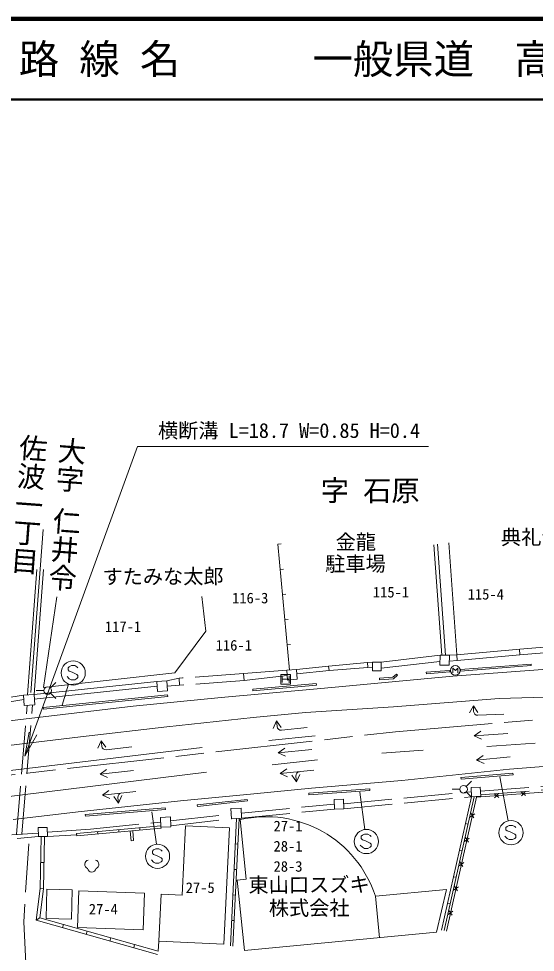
# Model space of a CAD drawing. Units: millimetres, scale not verified. Extents: x 40000 to 680000, y 20000 to 380000.
# Drawn here: x 180363 to 244328, y 264374 to 380000 of the extents above; entities that cross this region are included whole.
import ezdxf
from ezdxf.enums import TextEntityAlignment as Align

# ---------------------------------------------------------------- set-up
doc = ezdxf.new("R2010")
doc.units = ezdxf.units.MM
doc.header["$LTSCALE"] = 1000
doc.linetypes.add('CHAIN', pattern=[18.5, 12, -1.5, 3.5, -1.5])
doc.linetypes.add('DASHED', pattern=[7.5, 6, -1.5])
for name, color, linetype, lineweight in [('M-BGD', 7, 'Continuous', 13), ('M-BGD-EXST', 7, 'Continuous', 13), ('M-BMK', 2, 'CHAIN', 13), ('M-STR-HTXT', 7, 'Continuous', 13), ('M-STR-STRC', 7, 'Continuous', 13), ('M-TTL', 2, 'Continuous', 140), ('M-TTL-LINE', 7, 'Continuous', 50)]:
    doc.layers.add(name, color=color, linetype=linetype, lineweight=lineweight)
doc.layers.add('M-BMK-HTXT', color=7, linetype='Continuous')
doc.layers.add('M-TTL-TXT', color=7, linetype='Continuous')
doc.styles.add('@ＭＳ ゴシック', font='')
doc.styles.add('ＭＳ ゴシック', font='')
doc.styles.get('@ＭＳ ゴシック').set_extended_font_data('@MS Gothic')
doc.styles.get('ＭＳ ゴシック').set_extended_font_data('MS Gothic')

# ---------------------------------------------------------------- blocks, each defined once
blk = doc.blocks.new('open_arrow')
at = {"color": 0, "linetype": 'Continuous', "lineweight": -2}
blk.add_lwpolyline([(7.5, 1.25), (0, 0), (7.5, -1.25)], dxfattribs=at)

msp = doc.modelspace()

# ---------------------------------------------------------------- linework, layer by layer
at = {"layer": 'M-BGD'}
for p, q in [((183402, 316734), (181879, 296561)), ((212462, 314906), (212860, 314943)), ((212462, 314906), (213908, 299333)), ((231754, 314843), (232734, 301168)), ((232212, 314935), (233199, 301163)), ((233609, 315072), (234601, 301237)), ((181451, 296269), (182614, 311773)), ((182262, 296321), (183422, 311797)), ((212751, 311791), (213150, 311828)), ((185083, 308381), (183430, 297162)), ((203532, 304129), (203033, 308457)), ((213041, 308677), (213439, 308714)), ((213330, 305562), (213728, 305599)), ((199698, 298992), (203532, 304129)), ((213619, 302448), (214018, 302485)), ((234601, 301237), (242397, 301924)), ((242366, 301921), (242428, 301217)), ((225248, 300324), (232527, 301170)), ((232527, 301170), (232514, 299933)), ((232527, 301170), (233529, 301159)), ((232527, 301170), (233695, 301158)), ((233682, 299920), (233695, 301158)), ((233695, 301158), (234601, 301237)), ((234601, 301237), (234651, 300533)), ((234651, 300533), (242428, 301217)), ((214762, 299399), (218709, 299807)), ((218709, 299807), (218791, 299276)), ((224180, 300324), (223545, 300264)), ((223545, 300264), (223585, 299640)), ((223585, 299640), (224180, 299685)), ((224180, 300324), (225248, 300324)), ((224180, 300324), (224180, 299255)), ((225248, 299563), (232519, 300408)), ((225248, 299255), (225248, 300324)), ((233682, 299920), (232514, 299933)), ((233687, 300448), (234651, 300533)), ((235065, 299397), (243814, 300076)), ((235080, 299197), (243829, 299876)), ((243829, 299876), (243814, 300076)), ((199698, 298992), (183430, 297162)), ((198717, 298002), (200247, 298318)), ((200654, 298348), (200247, 298318)), ((200247, 298318), (200273, 297454)), ((213549, 299305), (208214, 298909)), ((208214, 298909), (208278, 298048)), ((213599, 298654), (208278, 298048)), ((213549, 299305), (214762, 299399)), ((213549, 299305), (213643, 298093)), ((214855, 298186), (214762, 299399)), ((214803, 298863), (218791, 299276)), ((225248, 299255), (224180, 299255)), ((225040, 298318), (226680, 298438)), ((225054, 298118), (225040, 298318)), ((226680, 298438), (227128, 298841)), ((226762, 298244), (227262, 298692)), ((227262, 298692), (227128, 298841)), ((230829, 299068), (233718, 299292)), ((230844, 298869), (230829, 299068)), ((230844, 298869), (233734, 299093)), ((233734, 299093), (233718, 299292)), ((235080, 299197), (235065, 299397)), ((182262, 296321), (197462, 297927)), ((182299, 295728), (197497, 297334)), ((197462, 297927), (198717, 298002)), ((197462, 297927), (197537, 296671)), ((198793, 296747), (198717, 298002)), ((200273, 297454), (198757, 297337)), ((209335, 296950), (217203, 297669)), ((209353, 296751), (217221, 297470)), ((214855, 298186), (213643, 298093)), ((217221, 297470), (217203, 297669)), ((225054, 298118), (226762, 298244)), ((180972, 296239), (182262, 296321)), ((180972, 296239), (181054, 294949)), ((182344, 295031), (182262, 296321)), ((183413, 294690), (198809, 296260)), ((183433, 294491), (198829, 296061)), ((198793, 296747), (197537, 296671)), ((198829, 296061), (198809, 296260)), ((209353, 296751), (209335, 296950)), ((182344, 295031), (181054, 294949)), ((183433, 294491), (183413, 294690)), ((235112, 286009), (241557, 286553)), ((235129, 285809), (235112, 286009)), ((235129, 285809), (241574, 286353)), ((241574, 286353), (241557, 286553)), ((216267, 284078), (223827, 284622)), ((223841, 284422), (223827, 284622)), ((236372, 284777), (237520, 284846)), ((236372, 284777), (236441, 283628)), ((237590, 283697), (237520, 284846)), ((202480, 282637), (208653, 283317)), ((208675, 283118), (208653, 283317)), ((216282, 283879), (216267, 284078)), ((216282, 283879), (223841, 284422)), ((219413, 283290), (220583, 283327)), ((219413, 283290), (219450, 282120)), ((220620, 282157), (220583, 283327)), ((236441, 283628), (232731, 267135)), ((236753, 283647), (233023, 267069)), ((237045, 283581), (233316, 267003)), ((237590, 283697), (236441, 283628)), ((237045, 283581), (246958, 284329)), ((239256, 283998), (239792, 283537)), ((239754, 284036), (239293, 283500)), ((242560, 284248), (243096, 283787)), ((243059, 284285), (242598, 283749)), ((188605, 281454), (198509, 282265)), ((198526, 282065), (198509, 282265)), ((202502, 282438), (202480, 282637)), ((202502, 282438), (208675, 283118)), ((206640, 282179), (207901, 282244)), ((206640, 282179), (206705, 280918)), ((207966, 280984), (207901, 282244)), ((220620, 282157), (219450, 282120)), ((188621, 281255), (188605, 281454)), ((188621, 281255), (198526, 282065)), ((197911, 281081), (199142, 281147)), ((197911, 281081), (197976, 279869)), ((199208, 279936), (199142, 281147)), ((207966, 280984), (206705, 280918)), ((236238, 281131), (236836, 281509)), ((236348, 281619), (236726, 281022)), ((182780, 279830), (183910, 279847)), ((182780, 279830), (182797, 278700)), ((183927, 278718), (183910, 279847)), ((187528, 279100), (197967, 280035)), ((199208, 279936), (197976, 279869)), ((197976, 279869), (197988, 279735)), ((201035, 280054), (200600, 271448)), ((206472, 279779), (201035, 280054)), ((207343, 280951), (206573, 265171)), ((207644, 280967), (206873, 265156)), ((207780, 280806), (208538, 273439)), ((235699, 280329), (235992, 280264)), ((183927, 278718), (182797, 278700)), ((183147, 278705), (183033, 272284)), ((183547, 278712), (183433, 272254)), ((187528, 279100), (187555, 278801)), ((187555, 278801), (197988, 279735)), ((190136, 279334), (190163, 279035)), ((192745, 279567), (192771, 279268)), ((194182, 279395), (194289, 278202)), ((194481, 279421), (194588, 278229)), ((195353, 279801), (195380, 279502)), ((205745, 265366), (206472, 279779)), ((194588, 278229), (194289, 278202)), ((207189, 277795), (207489, 277781)), ((235560, 278117), (236158, 278495)), ((235670, 278605), (236048, 278007)), ((234957, 277031), (235250, 276965)), ((183490, 275483), (183090, 275490)), ((234882, 275103), (235480, 275481)), ((234992, 275591), (235370, 274993)), ((207035, 274639), (207335, 274625)), ((207427, 273324), (208538, 273439)), ((207427, 273324), (208325, 264603)), ((234215, 273732), (234508, 273666)), ((183033, 272284), (182524, 268340)), ((183433, 272254), (182965, 268632)), ((183433, 272254), (183034, 272284)), ((183859, 272197), (183754, 268584)), ((183859, 272197), (187005, 272105)), ((186899, 268492), (187005, 272105)), ((187629, 267466), (187793, 272008)), ((187793, 272008), (195949, 271713)), ((224522, 271333), (233311, 272167)), ((232110, 266860), (233311, 272167)), ((234204, 272089), (234801, 272467)), ((234314, 272577), (234692, 271979)), ((195949, 271713), (195785, 267171)), ((198004, 271579), (197711, 265771)), ((200600, 271448), (198004, 271579)), ((206881, 271483), (207181, 271468)), ((224522, 271333), (225047, 266190)), ((233473, 270433), (233765, 270368)), ((233526, 269075), (234123, 269453)), ((233636, 269562), (234014, 268965)), ((182965, 268632), (182524, 268340)), ((182524, 268340), (197543, 264121)), ((182965, 268632), (197652, 264506)), ((183754, 268584), (186899, 268492)), ((206727, 268327), (207027, 268312)), ((185902, 267807), (185794, 267422)), ((187629, 267466), (195785, 267171)), ((188840, 266982), (188732, 266597)), ((191777, 266157), (191669, 265771)), ((232110, 266860), (208325, 264603)), ((194714, 265331), (194606, 264946)), ((197711, 265771), (205745, 265366))]:
    msp.add_line(p, q, dxfattribs=at)
at = {"layer": 'M-BGD', "linetype": 'DASHED'}
for p, q in [((242397, 301924), (254447, 302881)), ((242428, 301217), (254478, 302174)), ((223545, 300264), (218709, 299807)), ((218791, 299276), (223585, 299640)), ((208214, 298909), (200654, 298348)), ((208278, 298048), (200273, 297454)), ((180972, 296239), (155750, 292124)), ((181008, 295670), (155796, 291557)), ((180073, 278969), (181402, 294971)), ((180754, 279007), (182084, 295014)), ((237551, 284345), (248782, 285194)), ((237578, 283887), (253400, 285082)), ((220600, 282777), (236404, 284246)), ((220620, 282157), (236441, 283628)), ((207934, 281599), (219431, 282736)), ((199170, 280639), (206675, 281509)), ((207966, 280984), (219450, 282120)), ((189262, 279630), (197942, 280501)), ((199202, 280049), (206705, 280918)), ((182791, 279121), (179514, 278937)), ((180156, 278473), (182797, 278700)), ((183919, 279268), (189262, 279630)), ((183927, 278718), (187543, 278934)), ((181616, 277806), (180986, 268140)), ((180986, 268140), (181385, 259860)), ((197711, 265771), (197652, 264506))]:
    msp.add_line(p, q, dxfattribs=at)
at = {"layer": 'M-BGD'}
msp.add_arc((210984, 266938), 14233, 17.98537, 103.0101, dxfattribs=at)
at = {"layer": 'M-BGD-EXST'}
for p, q in [((186629, 299749), (186485, 299623)), ((186485, 299623), (186485, 299341)), ((186887, 299887), (186629, 299749)), ((187295, 299881), (186887, 299887)), ((187565, 299743), (187295, 299881)), ((187691, 299617), (187565, 299743)), ((234126, 298984), (234126, 299584)), ((234126, 299584), (234426, 299284)), ((234426, 299284), (234726, 299584)), ((234726, 299584), (234726, 298984)), ((186617, 298260), (186353, 298530)), ((186485, 299341), (186617, 299196)), ((186617, 299196), (187006, 299077)), ((187006, 299077), (187565, 298794)), ((187565, 298794), (187697, 298656)), ((187697, 298398), (187565, 298266)), ((187697, 298656), (187697, 298398)), ((214017, 298789), (212817, 298789)), ((212817, 298789), (212817, 297589)), ((213003, 297771), (213003, 298611)), ((213844, 297767), (213844, 298607)), ((214017, 297589), (214017, 298789)), ((184290, 297130), (184957, 297797)), ((185738, 294987), (186538, 297593)), ((186874, 298134), (186617, 298260)), ((187295, 298134), (186874, 298134)), ((187565, 298266), (187295, 298134)), ((212817, 297589), (214017, 297589)), ((213003, 298191), (213843, 298191)), ((183485, 296797), (182543, 296796)), ((184290, 296463), (184957, 295797)), ((239939, 286103), (240947, 280642)), ((234968, 284571), (234026, 284571)), ((235773, 284904), (236440, 285571)), ((222588, 284211), (223212, 279583)), ((235773, 284237), (236440, 283571)), ((196867, 281773), (197409, 277768)), ((240835, 279961), (240691, 279835)), ((240691, 279835), (240691, 279552)), ((241093, 280099), (240835, 279961)), ((241501, 280093), (241093, 280099)), ((241771, 279954), (241501, 280093)), ((241897, 279829), (241771, 279954)), ((222928, 278868), (222784, 278742)), ((222784, 278742), (222784, 278460)), ((223186, 279006), (222928, 278868)), ((223594, 279000), (223186, 279006)), ((223865, 278862), (223594, 279000)), ((223990, 278736), (223865, 278862)), ((240823, 278471), (240559, 278741)), ((240691, 279552), (240823, 279408)), ((240823, 279408), (241212, 279288)), ((241212, 279288), (241771, 279005)), ((241771, 279005), (241903, 278867)), ((241903, 278867), (241903, 278610)), ((222916, 277379), (222652, 277649)), ((222784, 278460), (222916, 278315)), ((222916, 278315), (223305, 278196)), ((223305, 278196), (223865, 277913)), ((223865, 277913), (223997, 277775)), ((223997, 277517), (223865, 277385)), ((223997, 277775), (223997, 277517)), ((241080, 278346), (240823, 278471)), ((241501, 278346), (241080, 278346)), ((241771, 278478), (241501, 278346)), ((241903, 278610), (241771, 278478)), ((197070, 277047), (196925, 276921)), ((196925, 276921), (196925, 276638)), ((196925, 276638), (197057, 276494)), ((197057, 276494), (197447, 276375)), ((197327, 277185), (197070, 277047)), ((197736, 277179), (197327, 277185)), ((197447, 276375), (198006, 276092)), ((198006, 277041), (197736, 277179)), ((198132, 276915), (198006, 277041)), ((223173, 277253), (222916, 277379)), ((223594, 277253), (223173, 277253)), ((223865, 277385), (223594, 277253)), ((197057, 275558), (196793, 275828)), ((197315, 275432), (197057, 275558)), ((197736, 275432), (197315, 275432)), ((198006, 275564), (197736, 275432)), ((198006, 276092), (198138, 275954)), ((198138, 275696), (198006, 275564)), ((198138, 275954), (198138, 275696))]:
    msp.add_line(p, q, dxfattribs=at)
for centre, radius in [((187115, 298978), 1500), ((234426, 299284), 600), ((183957, 296797), 471), ((235440, 284571), 471), ((241321, 279189), 1500), ((223414, 278097), 1500), ((197555, 276275), 1500)]:
    msp.add_circle(centre, radius, dxfattribs=at)
for centre, radius, start, end in [((189086, 275266), 537, 100.75605, 249.2973), ((189752, 275259), 545, 290.56616, 78.96113), ((189421, 274844), 532, 188.73985, 349.61114)]:
    msp.add_arc(centre, radius, start, end, dxfattribs=at)
at = {"layer": 'M-BMK'}
for p, q in [((227031, 291685), (249141, 293576)), ((168020, 285076), (227031, 291685))]:
    msp.add_line(p, q, dxfattribs=at)
at = {"layer": 'M-STR-HTXT'}
msp.add_lwpolyline([(181111, 288648), (195081, 327030), (231111, 327030)], dxfattribs=at)
at = {"layer": 'M-STR-STRC'}
for p, q in [((234105, 298580), (248596, 299641)), ((217758, 297066), (234105, 298580)), ((205413, 295930), (217758, 297066)), ((239838, 295821), (253408, 296190)), ((194558, 294844), (205413, 295930)), ((226753, 294761), (239838, 295821)), ((236197, 294021), (236665, 294905)), ((236690, 294213), (236665, 294905)), ((237196, 294058), (236665, 294905)), ((182692, 293456), (194558, 294844)), ((209382, 293471), (215867, 294070)), ((215867, 294070), (226753, 294761)), ((240414, 293850), (237209, 293732)), ((172771, 292244), (182692, 293456)), ((198715, 292319), (209382, 293471)), ((211881, 292112), (212294, 293023)), ((212876, 292210), (212294, 293023)), ((212362, 292333), (212294, 293023)), ((188002, 291075), (198715, 292319)), ((216101, 292197), (212908, 291884)), ((237578, 291750), (236750, 291189)), ((240914, 291492), (236750, 291189)), ((178084, 289854), (188002, 291075)), ((190173, 289668), (190573, 290585)), ((191167, 289780), (190573, 290585)), ((190651, 289896), (190573, 290585)), ((217066, 291197), (211327, 290598)), ((237650, 290753), (236750, 291189)), ((244291, 290281), (238316, 289867)), ((178297, 286757), (203091, 289753)), ((194392, 289816), (191204, 289455)), ((213320, 289677), (212507, 289095)), ((216663, 289502), (212507, 289095)), ((213418, 288682), (212507, 289095)), ((230423, 289416), (225312, 289041)), ((217345, 288214), (211745, 287612)), ((237880, 288746), (237066, 288164)), ((241222, 288570), (237066, 288164)), ((237977, 287750), (237066, 288164)), ((241150, 287038), (261527, 288697)), ((191244, 287014), (190439, 286420)), ((194588, 286889), (190439, 286420)), ((213566, 287092), (212753, 286510)), ((216908, 286917), (212753, 286510)), ((227797, 285649), (241150, 287038)), ((203627, 286673), (160977, 281453)), ((191356, 286020), (190439, 286420)), ((213663, 286097), (212753, 286510)), ((214164, 286320), (214746, 285507)), ((214679, 286196), (214746, 285507)), ((215160, 286417), (214746, 285507)), ((216606, 284722), (227797, 285649)), ((209466, 283989), (216606, 284722)), ((191528, 284433), (190723, 283839)), ((194872, 284308), (190723, 283839)), ((191640, 283440), (190723, 283839)), ((192138, 283670), (192732, 282866)), ((192654, 283554), (192732, 282866)), ((193132, 283783), (192732, 282866)), ((200397, 283140), (209466, 283989)), ((187739, 281789), (200397, 283140)), ((179683, 280825), (187739, 281789))]:
    msp.add_line(p, q, dxfattribs=at)
for centre, start, end in [((237190, 294231), 182.12018, 272.12018), ((212859, 292382), 185.58991, 275.58991), ((191148, 289952), 186.44667, 276.44667), ((215177, 286245), 95.59156, 185.59156), ((193151, 283610), 96.44833, 186.44833)]:
    msp.add_arc(centre, 500, start, end, dxfattribs=at)
at = {"layer": 'M-TTL'}
msp.add_line((680000, 380000), (40000, 380000), dxfattribs=at)
at = {"layer": 'M-TTL-LINE'}
msp.add_line((40000, 370000), (680000, 370000), dxfattribs=at)

# ---------------------------------------------------------------- block references
at = {"layer": 'M-STR-HTXT', "xscale": 400, "yscale": 400, "rotation": 70}
msp.add_blockref('open_arrow', (181111, 288648), dxfattribs=at)

# ---------------------------------------------------------------- texts
at = {"layer": 'M-BMK-HTXT', "style": '@ＭＳ ゴシック'}
for s, p in [('佐波一丁目', (178916, 311266)), ('大字 仁井令', (183592, 309183))]:
    msp.add_text(s, height=2566, rotation=265.751, dxfattribs=at).set_placement(p, align=Align.BOTTOM_RIGHT)
at = {"layer": 'M-BMK-HTXT', "style": 'ＭＳ ゴシック'}
for s, height, p in [('字 石原', 2566, (217764, 319504)), ('116-3', 1320, (206782, 307198)), ('115-1', 1320, (224211, 307924)), ('115-4', 1320, (235951, 307669)), ('117-1', 1320, (191041, 303656)), ('116-1', 1320, (204750, 301351)), ('27-1', 1320, (211915, 278962)), ('28-1', 1320, (211915, 276462)), ('28-3', 1320, (211915, 273962)), ('27-5', 1320, (201039, 271326)), ('27-4', 1320, (189044, 268667))]:
    msp.add_text(s, height=height, dxfattribs=at).set_placement(p, align=Align.BOTTOM_LEFT)
for s, p in [('典礼会館', (240084, 314319)), ('金龍', (219612, 313723)), ('駐車場', (218311, 311003)), ('すたみな太郎', (190747, 309424))]:
    msp.add_text(s, height=1833, rotation=0.241, dxfattribs=at).set_placement(p, align=Align.BOTTOM_LEFT)
for s, p in [('東山口スズキ', (216324, 271281)), ('株式会社', (216336, 268405))]:
    msp.add_text(s, height=1833, rotation=0.241, dxfattribs=at).set_placement(p, align=Align.BOTTOM_CENTER)
at = {"layer": 'M-STR-HTXT', "style": 'ＭＳ ゴシック'}
msp.add_text('横断溝 L=18.7 W=0.85 H=0.4', height=1833, dxfattribs=at).set_placement((197611, 327530), align=Align.BOTTOM_LEFT)
at = {"layer": 'M-TTL-TXT', "style": 'ＭＳ ゴシック'}
for s, p in [('路 線 名', (180380, 375000)), ('一般県道\u3000高井大道(停)線', (216734, 375000))]:
    msp.add_text(s, height=3666, dxfattribs=at).set_placement(p, align=Align.MIDDLE_LEFT)

doc.saveas('drawing.dxf')
